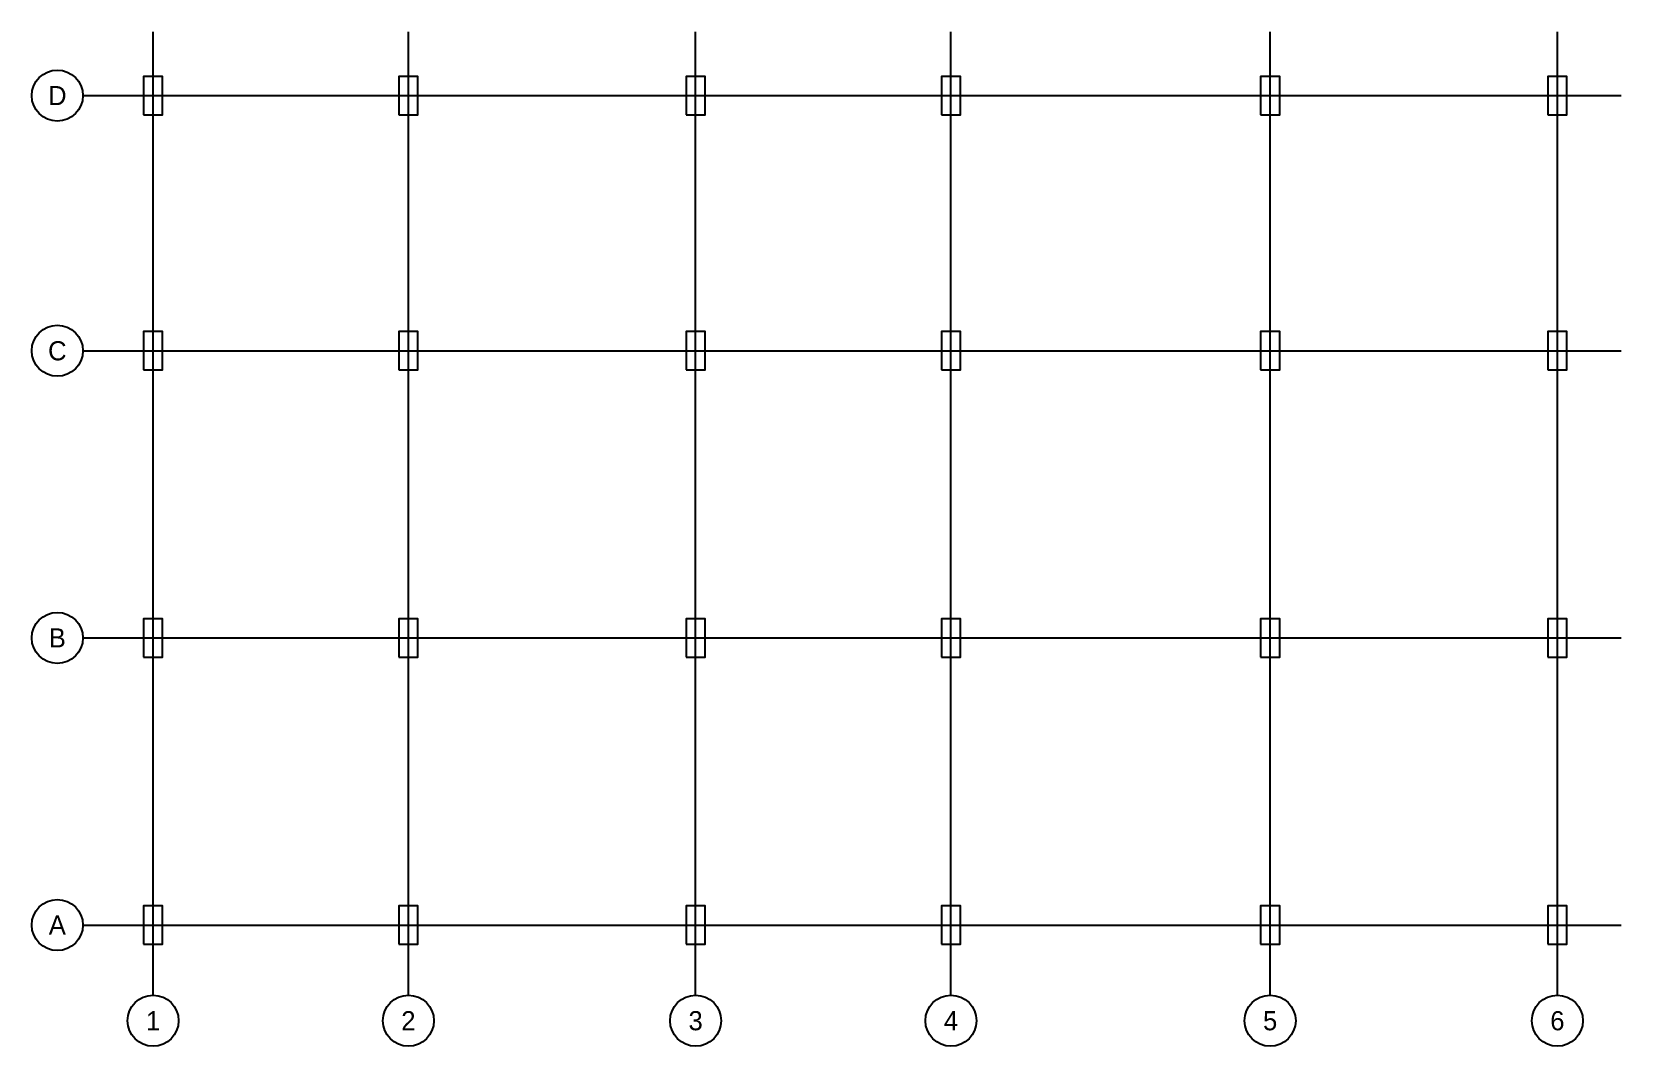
# Model space of a CAD drawing. Header units: metres. Extents: x -190 to 2300, y -190 to 1400.
import ezdxf
from ezdxf.enums import TextEntityAlignment as Align

# ---------------------------------------------------------------- set-up
doc = ezdxf.new("R2010")
doc.units = ezdxf.units.M
for name, color, linetype in [('AKS', 3, 'Continuous'), ('KIRIS', 5, 'Continuous'), ('KOLON', 1, 'Continuous')]:
    doc.layers.add(name, color=color, linetype=linetype)

msp = doc.modelspace()

# ---------------------------------------------------------------- linework, layer by layer
at = {"layer": 'AKS'}
for p, q in [((0, -110), (0, 1400)), ((400, -110), (400, 1400)), ((850, -110), (850, 1400)), ((1250, -110), (1250, 1400)), ((1750, -110), (1750, 1400)), ((2200, -110), (2200, 1400)), ((-110, 1300), (2300, 1300)), ((-110, 900), (2300, 900)), ((-110, 450), (2300, 450)), ((-110, 0), (2300, 0))]:
    msp.add_line(p, q, dxfattribs=at)
for centre in [(-150, 1300), (-150, 900), (-150, 450), (-150, 0), (0, -150), (400, -150), (850, -150), (1250, -150), (1750, -150), (2200, -150)]:
    msp.add_circle(centre, 40, dxfattribs=at)
at = {"layer": 'KIRIS'}
for p, q in [((0, 1300), (400, 1300)), ((0, 900), (0, 1300)), ((400, 1300), (850, 1300)), ((400, 900), (400, 1300)), ((850, 1300), (1250, 1300)), ((850, 900), (850, 1300)), ((1250, 1300), (1750, 1300)), ((1250, 900), (1250, 1300)), ((1750, 1300), (2200, 1300)), ((1750, 900), (1750, 1300)), ((2200, 900), (2200, 1300)), ((0, 900), (400, 900)), ((0, 450), (0, 900)), ((400, 900), (850, 900)), ((400, 450), (400, 900)), ((850, 900), (1250, 900)), ((850, 450), (850, 900)), ((1250, 900), (1750, 900)), ((1250, 450), (1250, 900)), ((1750, 900), (2200, 900)), ((1750, 450), (1750, 900)), ((2200, 450), (2200, 900)), ((0, 450), (400, 450)), ((0, 0), (0, 450)), ((400, 450), (850, 450)), ((400, 0), (400, 450)), ((850, 450), (1250, 450)), ((850, 0), (850, 450)), ((1250, 450), (1750, 450)), ((1250, 0), (1250, 450)), ((1750, 450), (2200, 450)), ((1750, 0), (1750, 450)), ((2200, 0), (2200, 450)), ((0, 0), (400, 0)), ((400, 0), (850, 0)), ((850, 0), (1250, 0)), ((1250, 0), (1750, 0)), ((1750, 0), (2200, 0))]:
    msp.add_line(p, q, dxfattribs=at)
at = {"layer": 'KOLON'}
for points in [[(-15, 1270), (15, 1270), (15, 1330), (-15, 1330)], [(385, 1270), (415, 1270), (415, 1330), (385, 1330)], [(835, 1270), (865, 1270), (865, 1330), (835, 1330)], [(1235, 1270), (1265, 1270), (1265, 1330), (1235, 1330)], [(1735, 1270), (1765, 1270), (1765, 1330), (1735, 1330)], [(2185, 1270), (2215, 1270), (2215, 1330), (2185, 1330)], [(-15, 870), (15, 870), (15, 930), (-15, 930)], [(385, 870), (415, 870), (415, 930), (385, 930)], [(835, 870), (865, 870), (865, 930), (835, 930)], [(1235, 870), (1265, 870), (1265, 930), (1235, 930)], [(1735, 870), (1765, 870), (1765, 930), (1735, 930)], [(2185, 870), (2215, 870), (2215, 930), (2185, 930)], [(-15, 420), (15, 420), (15, 480), (-15, 480)], [(385, 420), (415, 420), (415, 480), (385, 480)], [(835, 420), (865, 420), (865, 480), (835, 480)], [(1235, 420), (1265, 420), (1265, 480), (1235, 480)], [(1735, 420), (1765, 420), (1765, 480), (1735, 480)], [(2185, 420), (2215, 420), (2215, 480), (2185, 480)], [(-15, -30), (15, -30), (15, 30), (-15, 30)], [(385, -30), (415, -30), (415, 30), (385, 30)], [(835, -30), (865, -30), (865, 30), (835, 30)], [(1235, -30), (1265, -30), (1265, 30), (1235, 30)], [(1735, -30), (1765, -30), (1765, 30), (1735, 30)], [(2185, -30), (2215, -30), (2215, 30), (2185, 30)]]:
    msp.add_lwpolyline(points, close=True, dxfattribs=at)

# ---------------------------------------------------------------- texts
at = {"layer": 'AKS'}
for s, p in [('D', (-150, 1300)), ('C', (-150, 900)), ('B', (-150, 450)), ('A', (-150, 0)), ('1', (0, -150)), ('2', (400, -150)), ('3', (850, -150)), ('4', (1250, -150)), ('5', (1750, -150)), ('6', (2200, -150))]:
    msp.add_text(s, height=30, dxfattribs=at).set_placement(p, align=Align.MIDDLE_CENTER)

doc.saveas('drawing.dxf')
